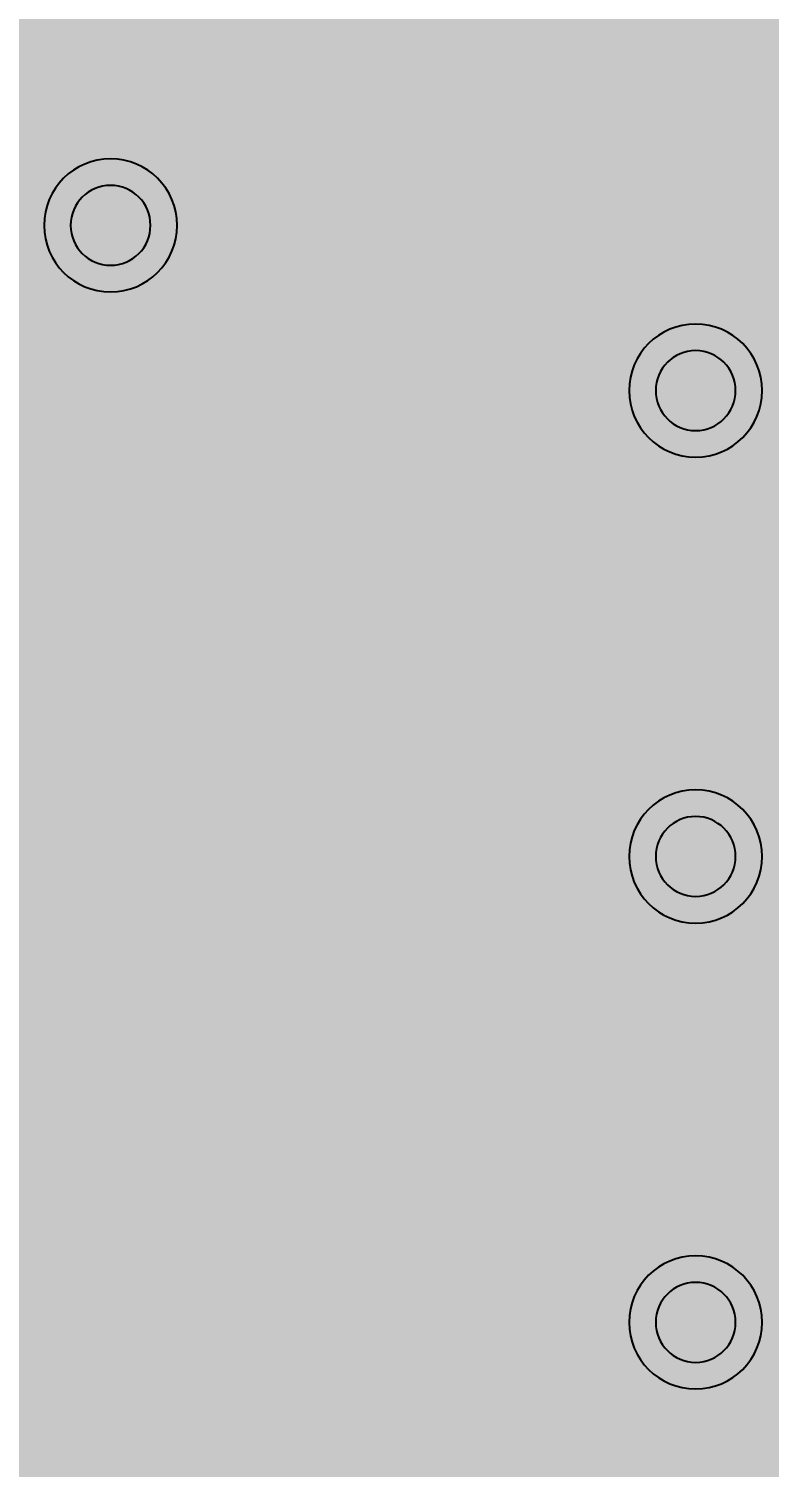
# Model space of a CAD drawing. Header units: millimetres. Extents: x -61 to 56, y -72 to 70.
# Drawn here: x 46.57 to 49.39, y -31.32 to -25.83 of the extents above; entities that cross this region are included whole.
import ezdxf
from ezdxf.enums import TextEntityAlignment as Align

# ---------------------------------------------------------------- set-up
doc = ezdxf.new("R2010")
doc.units = ezdxf.units.MM
doc.header["$MEASUREMENT"] = 0
for name, color, linetype, true_color in [('02GND', 7, 'Continuous', 0x999966), ('03POWER', 7, 'Continuous', 0x008000), ('Bottom-Layer', 7, 'Continuous', 0x0000ff), ('Bottom-Silkscreen-Layer', 7, 'Continuous', 0x66cc33), ('Hole-Layer', 7, 'Continuous', 0x222222), ('Multi-Layer', 7, 'Continuous', 0xc0c0c0), ('Top-Layer', 7, 'Continuous', 0xff0000)]:
    doc.layers.add(name, color=color, linetype=linetype, true_color=true_color)
doc.styles.get("Standard").update_dxf_attribs({"font": 'arial.ttf'})

msp = doc.modelspace()

# ---------------------------------------------------------------- hatches: boundary and pattern name
at = {"layer": '02GND'}
msp.add_hatch(color=256, dxfattribs=at).paths.add_polyline_path([(-49.642, 52.1533), (49.642, 52.1533), (49.642, -62.142), (-49.642, -62.142)])
at = {"layer": '03POWER'}
for points in [[(48.499, -56.0416), (48.5811, -56.3479), (48.8055, -56.572), (49.112, -56.6537), (49.4182, -56.5711), (49.642, -56.3464), (49.642, -62.142), (44.1922, -62.142), (44.3927, -61.9566), (44.4927, -61.7025), (44.4722, -61.4302), (45.1891, -61.7036), (45.9498, -61.8043), (46.7131, -61.7268), (47.438, -61.4754), (48.0854, -61.0636), (48.6204, -60.5136), (49.0141, -59.855), (49.2453, -59.1234), (49.3016, -58.3582), (49.1799, -57.6006), (48.8867, -56.8916), (48.438, -56.2692), (47.8578, -55.7672), (47.1774, -55.4124), (46.4336, -55.2241), (45.6664, -55.2125), (44.9172, -55.378), (44.2264, -55.7119), (43.6312, -56.1961), (43.1637, -56.8045), (42.8491, -57.5043), (42.7044, -58.2579), (42.7374, -59.0244), (42.9463, -59.7627), (43.3198, -60.433), (43.8378, -60.999), (-43.3618, -60.999), (-43.6207, -61.0564), (-43.831, -61.218), (-43.9533, -61.4534), (-43.9644, -61.7184), (-43.8625, -61.9632), (-43.6666, -62.142), (-49.642, -62.142), (-49.642, -56.5819), (-49.4335, -56.7975), (-49.1476, -56.8882), (-48.8529, -56.8322), (-49.1622, -57.5412), (-49.2982, -58.3027), (-49.2534, -59.075), (-49.0303, -59.8157), (-48.6412, -60.4842), (-48.1072, -61.0439), (-47.4578, -61.4642), (-46.7284, -61.722), (-45.9591, -61.8032), (-45.1921, -61.7032), (-44.4692, -61.4277), (-43.8302, -60.9917), (-43.3101, -60.4191), (-42.9374, -59.7413), (-42.7325, -58.9953), (-42.7065, -58.2222), (-42.8611, -57.4642), (-43.1876, -56.763), (-43.6682, -56.1568), (-44.2766, -55.679), (-44.9793, -55.3557), (-45.738, -55.2047), (-46.511, -55.2341), (-47.256, -55.4425), (-47.9321, -55.8184), (-48.5023, -56.3411), (-48.4998, -56.3091), (-48.499, -56.2771), (-48.499, 51.315), (-19.4026, 51.315), (-19.6295, 51.1437), (-19.7546, 50.8885), (-19.7509, 50.6043), (-19.6192, 50.3524), (-19.388, 50.1871), (-19.6578, 49.9772), (-19.7729, 49.6553), (-19.6975, 49.3219), (-19.4552, 49.0809), (-19.6839, 48.8583), (-19.7695, 48.5508), (-19.6886, 48.242), (-19.4633, 48.0159), (-19.1548, 47.934), (-18.847, 48.0185), (-18.6236, 48.2465), (-18.5453, 48.5559), (-18.6335, 48.8627), (-18.8641, 49.0834), (-18.625, 49.3243), (-18.5509, 49.6555), (-18.6646, 49.9752), (-18.9312, 50.1853), (-18.6981, 50.3494), (-18.5646, 50.6015), (-18.5597, 50.8866), (-18.6846, 51.143), (-18.9121, 51.315), (48.4255, 51.315), (48.499, 51.2415)], [(46.2661, -26.5819), (46.3481, -26.888), (46.5722, -27.112), (46.8782, -27.1941), (47.1843, -27.112), (47.4084, -26.888), (47.4904, -26.5819), (47.4084, -26.2758), (47.1843, -26.0518), (46.8782, -25.9698), (46.5722, -26.0518), (46.3481, -26.2758)], [(45.538, -28.8501), (45.62, -29.1561), (45.844, -29.3802), (46.1501, -29.4622), (46.4562, -29.3802), (46.6802, -29.1561), (46.7622, -28.8501), (46.6802, -28.544), (46.4562, -28.3199), (46.1501, -28.2379), (45.844, -28.3199), (45.62, -28.544)], [(46.2661, -31.6619), (46.3481, -31.968), (46.5722, -32.1921), (46.8782, -32.2741), (47.1843, -32.1921), (47.4084, -31.968), (47.4904, -31.6619), (47.4084, -31.3559), (47.1843, -31.1318), (46.8782, -31.0498), (46.5722, -31.1318), (46.3481, -31.3559)]]:
    msp.add_hatch(color=256, dxfattribs=at).paths.add_polyline_path(points)
at = {"layer": 'Bottom-Layer'}
msp.add_hatch(color=256, dxfattribs=at).paths.add_polyline_path([(-49.642, -62.142), (-49.642, 52.1533), (49.642, 52.1533), (49.642, -62.142)])
at = {"layer": 'Top-Layer'}
msp.add_hatch(color=256, dxfattribs=at).paths.add_polyline_path([(-49.642, -62.142), (-49.642, 52.1533), (49.642, 52.1533), (49.642, -62.142)])

# ---------------------------------------------------------------- linework, layer by layer
at = {"layer": '03POWER'}
for points, const_width in [([(48.499, 51.2415), (48.499, -56.0416)], 0.0508), ([(49.1111, -27.2125), (49.1111, -25.4345)], 0.508), ([(49.1111, -28.9905), (49.1111, -27.2125)], 0.508), ([(49.1111, -30.7685), (49.1111, -28.9905)], 0.508), ([(49.1111, -32.5465), (49.1111, -30.7685)], 0.508)]:
    msp.add_lwpolyline(points, dxfattribs=dict(at, const_width=const_width))
at = {"layer": '03POWER', "const_width": 0.0508}
for points in [[(46.2661, -26.5819), (46.3481, -26.888), (46.5722, -27.112), (46.8782, -27.1941), (47.1843, -27.112), (47.4084, -26.888), (47.4904, -26.5819), (47.4084, -26.2758), (47.1843, -26.0518), (46.8782, -25.9698), (46.5722, -26.0518), (46.3481, -26.2758)], [(45.538, -28.8501), (45.62, -29.1561), (45.844, -29.3802), (46.1501, -29.4622), (46.4562, -29.3802), (46.6802, -29.1561), (46.7622, -28.8501), (46.6802, -28.544), (46.4562, -28.3199), (46.1501, -28.2379), (45.844, -28.3199), (45.62, -28.544)], [(46.2661, -31.6619), (46.3481, -31.968), (46.5722, -32.1921), (46.8782, -32.2741), (47.1843, -32.1921), (47.4084, -31.968), (47.4904, -31.6619), (47.4084, -31.3559), (47.1843, -31.1318), (46.8782, -31.0498), (46.5722, -31.1318), (46.3481, -31.3559)]]:
    msp.add_lwpolyline(points, close=True, dxfattribs=at)
at = {"layer": 'Hole-Layer'}
for points in [[(46.7257, -26.5819, 1), (47.0307, -26.5819, 1)], [(48.9586, -27.2125, 1), (49.2636, -27.2125, 1)], [(48.9586, -28.9905, 1), (49.2636, -28.9905, 1)], [(48.9586, -30.7685, 1), (49.2636, -30.7685, 1)]]:
    msp.add_lwpolyline(points, format="xyb", close=True, dxfattribs=at)
at = {"layer": 'Multi-Layer'}
for points in [[(46.6242, -26.5819, 1), (47.1322, -26.5819, 1)], [(48.8571, -27.2125, 1), (49.3651, -27.2125, 1)], [(48.8571, -28.9905, 1), (49.3651, -28.9905, 1)], [(48.8571, -30.7685, 1), (49.3651, -30.7685, 1)]]:
    msp.add_lwpolyline(points, format="xyb", close=True, dxfattribs=at)

# ---------------------------------------------------------------- texts
at = {"layer": 'Bottom-Silkscreen-Layer', "text_generation_flag": 2, "width": 1.1}
msp.add_text('R82', height=0.77, dxfattribs=at).set_placement((47.5931, -30.1081), align=Align.MIDDLE_CENTER)

doc.saveas('drawing.dxf')
